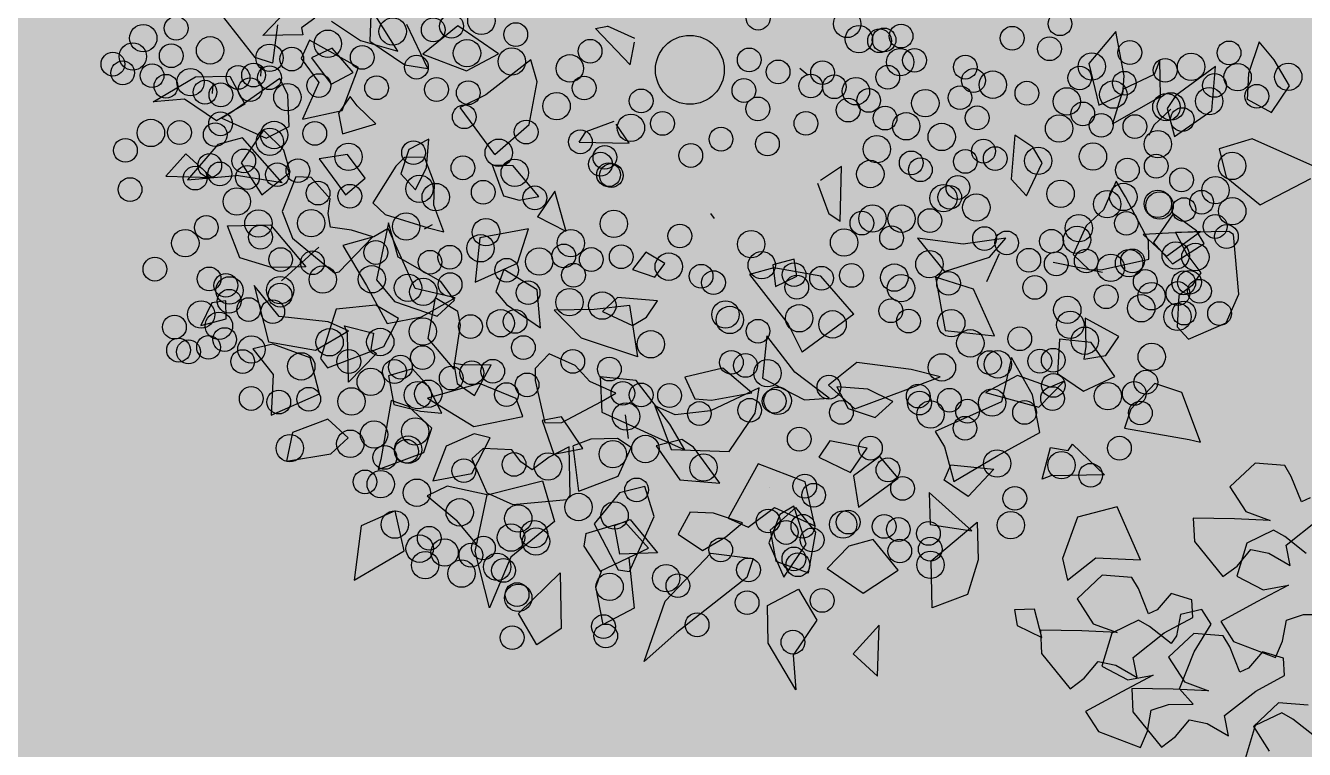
# Model space of a CAD drawing. Header units: millimetres. Extents: x 441061 to 442903, y 4515148 to 4515613.
# Drawn here: x 441694.231 to 441697.005, y 4515584.188 to 4515585.759 of the extents above; entities that cross this region are included whole.
import ezdxf

# ---------------------------------------------------------------- set-up
doc = ezdxf.new("R2010")
doc.units = ezdxf.units.MM
for name, color, linetype in [('01_ALBIZIA', 7, 'Continuous'), ('01_cipres', 7, 'Continuous'), ('01_pinos', 7, 'Continuous'), ('ARBOL', 116, 'Continuous'), ('ARBOLES2', 98, 'Continuous')]:
    doc.layers.add(name, color=color, linetype=linetype)
doc.layers.add('01_cesped', color=7, linetype='Continuous', true_color=0x659a66)

# ---------------------------------------------------------------- blocks, each defined once
blk = doc.blocks.new('A$C7D532128')
at = {"layer": 'ARBOLES2'}
for p, q in [((1.2646, 0.466), (1.2743, 0.4981)), ((1.3751, 0.4873), (1.3684, 0.4716)), ((1.4157, 0.4717), (1.3751, 0.4873)), ((1.2074, 0.4762), (1.2281, 0.4598)), ((1.3684, 0.4716), (1.3648, 0.4511)), ((1.4281, 0.4526), (1.4157, 0.4717)), ((1.2281, 0.4598), (1.2389, 0.4537)), ((1.2389, 0.4537), (1.2646, 0.466)), ((1.3481, 0.4456), (1.3244, 0.4455)), ((1.3244, 0.4455), (1.3375, 0.4306)), ((1.3648, 0.4511), (1.3481, 0.4456)), ((1.3932, 0.4334), (1.4281, 0.4526)), ((1.3628, 0.4176), (1.3932, 0.4334)), ((1.3375, 0.4306), (1.3233, 0.395)), ((1.3872, 0.4218), (1.3628, 0.4176)), ((1.4125, 0.4088), (1.3872, 0.4218)), ((1.4029, 0.3768), (1.4125, 0.4088)), ((1.2448, 0.4005), (1.2381, 0.3848)), ((1.2854, 0.3849), (1.2448, 0.4005)), ((1.3233, 0.395), (1.3069, 0.3684)), ((1.2381, 0.3848), (1.2345, 0.3643)), ((1.2978, 0.3658), (1.2854, 0.3849)), ((1.3403, 0.3794), (1.3456, 0.3869)), ((1.3456, 0.3869), (1.3663, 0.3706)), ((1.3367, 0.359), (1.3403, 0.3794)), ((1.3663, 0.3706), (1.3771, 0.3645)), ((1.3771, 0.3645), (1.4029, 0.3768)), ((1.2178, 0.3588), (1.1941, 0.3588)), ((1.2345, 0.3643), (1.2178, 0.3588)), ((1.2629, 0.3466), (1.2978, 0.3658)), ((1.3069, 0.3684), (1.3161, 0.3542)), ((1.3161, 0.3542), (1.3367, 0.359)), ((1.2325, 0.3308), (1.2629, 0.3466)), ((1.2569, 0.3351), (1.2325, 0.3308)), ((1.2822, 0.3221), (1.2569, 0.3351)), ((1.2726, 0.29), (1.2822, 0.3221)), ((1.2153, 0.3002), (1.236, 0.2838)), ((1.236, 0.2838), (1.2468, 0.2777)), ((1.2468, 0.2777), (1.2726, 0.29))]:
    blk.add_line(p, q, dxfattribs=at)
at = {"layer": 'ARBOLES2', "color": 96}
for p, q in [((1.2663, 0.467), (1.2509, 0.4909)), ((1.355, 0.4868), (1.3413, 0.4765)), ((1.3824, 0.4529), (1.355, 0.4868)), ((1.2902, 0.476), (1.2941, 0.4565)), ((1.3108, 0.4642), (1.2902, 0.476)), ((1.3413, 0.4765), (1.328, 0.4606)), ((1.2419, 0.4441), (1.2663, 0.467)), ((1.2941, 0.4565), (1.264, 0.4328)), ((1.328, 0.4606), (1.3108, 0.4642)), ((1.2135, 0.4463), (1.2419, 0.4441)), ((1.3836, 0.4302), (1.3824, 0.4529)), ((1.264, 0.4328), (1.2364, 0.4179)), ((1.3095, 0.4326), (1.3437, 0.4311)), ((1.3328, 0.424), (1.3095, 0.4326)), ((1.3482, 0.4001), (1.3328, 0.424)), ((1.3437, 0.4311), (1.3836, 0.4302)), ((1.3783, 0.4197), (1.3822, 0.4003)), ((1.3989, 0.4079), (1.3783, 0.4197)), ((1.4295, 0.4203), (1.4161, 0.4043)), ((1.4431, 0.4305), (1.4295, 0.4203)), ((1.4705, 0.3967), (1.4431, 0.4305)), ((1.2364, 0.4179), (1.2373, 0.401)), ((1.2575, 0.3948), (1.2709, 0.4108)), ((1.2709, 0.4108), (1.2793, 0.4146)), ((1.2793, 0.4146), (1.289, 0.3901)), ((1.4161, 0.4043), (1.3989, 0.4079)), ((1.2373, 0.401), (1.2575, 0.3948)), ((1.3238, 0.3772), (1.3482, 0.4001)), ((1.3822, 0.4003), (1.3522, 0.3765)), ((1.4717, 0.374), (1.4705, 0.3967)), ((1.289, 0.3901), (1.2953, 0.3794)), ((1.2953, 0.3794), (1.3238, 0.3772)), ((1.3522, 0.3765), (1.3246, 0.3617)), ((1.3976, 0.3764), (1.4318, 0.3748)), ((1.4209, 0.3678), (1.3976, 0.3764)), ((1.4318, 0.3748), (1.4717, 0.374)), ((1.3246, 0.3617), (1.3255, 0.3447)), ((1.3591, 0.3545), (1.3674, 0.3584)), ((1.3674, 0.3584), (1.3772, 0.3339)), ((1.4363, 0.3439), (1.4209, 0.3678)), ((1.3457, 0.3386), (1.3591, 0.3545)), ((1.3255, 0.3447), (1.3457, 0.3386)), ((1.3772, 0.3339), (1.3835, 0.3232)), ((1.412, 0.321), (1.4363, 0.3439)), ((1.2956, 0.3224), (1.282, 0.3122)), ((1.323, 0.2886), (1.2956, 0.3224)), ((1.3835, 0.3232), (1.412, 0.321)), ((1.2309, 0.3116), (1.2348, 0.2922)), ((1.2514, 0.2998), (1.2309, 0.3116)), ((1.282, 0.3122), (1.2687, 0.2962)), ((1.2687, 0.2962), (1.2514, 0.2998)), ((1.2348, 0.2922), (1.2047, 0.2684)), ((1.3242, 0.2659), (1.323, 0.2886)), ((1.2502, 0.2683), (1.2844, 0.2667)), ((1.2734, 0.2597), (1.2502, 0.2683)), ((1.2889, 0.2358), (1.2734, 0.2597)), ((1.2844, 0.2667), (1.3242, 0.2659)), ((1.2116, 0.2464), (1.2199, 0.2503)), ((1.2199, 0.2503), (1.2297, 0.2257)), ((1.2645, 0.2129), (1.2889, 0.2358)), ((1.2297, 0.2257), (1.236, 0.2151)), ((1.236, 0.2151), (1.2645, 0.2129))]:
    blk.add_line(p, q, dxfattribs=at)
blk = doc.blocks.new('A$C7A453A91')
at = {"layer": 'ARBOL', "color": 56}
for p, q in [((2.6006, 2.4712, 676.79), (2.5423, 2.4837, 676.79)), ((2.5423, 2.4837, 676.79), (2.5705, 2.4041, 676.79)), ((2.6715, 2.4433, 676.79), (2.6006, 2.4712, 676.79)), ((2.6769, 2.3622, 676.79), (2.6715, 2.4433, 676.79)), ((2.5705, 2.4041, 676.79), (2.6086, 2.3495, 676.79)), ((2.4932, 2.3665, 676.79), (2.4596, 2.2468, 676.79)), ((2.5546, 2.2727, 676.79), (2.4932, 2.3665, 676.79)), ((2.6079, 2.3506, 676.79), (2.6769, 2.3622, 676.79)), ((2.8425, 2.3192, 676.79), (2.6792, 2.2791, 676.79)), ((2.24, 2.2818, 676.79), (2.2355, 2.1756, 676.79)), ((2.3255, 2.206, 676.79), (2.24, 2.2818, 676.79)), ((2.4302, 2.2209, 676.79), (2.3722, 2.2924, 676.79)), ((2.3722, 2.2924, 676.79), (2.3835, 2.2555, 676.79)), ((2.5204, 2.1628, 676.79), (2.5546, 2.2727, 676.79)), ((2.6792, 2.2791, 676.79), (2.6287, 2.2073, 676.79)), ((2.7977, 2.1597, 676.79), (2.8581, 2.2909, 676.79)), ((2.3835, 2.2555, 676.79), (2.3441, 2.1775, 676.79)), ((2.4596, 2.2468, 676.79), (2.4621, 2.2079, 676.79)), ((2.3511, 2.1669, 676.79), (2.3255, 2.206, 676.79)), ((2.3765, 2.0917, 676.79), (2.4302, 2.2209, 676.79)), ((2.4621, 2.2079, 676.79), (2.5204, 2.1628, 676.79)), ((2.6287, 2.2073, 676.79), (2.6869, 2.1622, 676.79)), ((2.2355, 2.1756, 676.79), (2.3205, 2.1079, 676.79)), ((2.3441, 2.1775, 676.79), (2.3765, 2.0917, 676.79)), ((2.3205, 2.1079, 676.79), (2.3511, 2.1669, 676.79)), ((2.6869, 2.1622, 676.79), (2.7977, 2.1597, 676.79)), ((2.7765, 2.0577, 676.79), (2.6716, 1.9726, 676.79)), ((2.7903, 2.0587, 676.79), (2.7765, 2.0577, 676.79)), ((2.8943, 1.9481, 676.79), (2.7903, 2.0587, 676.79)), ((2.7197, 2.0137, 676.79), (2.6103, 1.9186, 676.79)), ((2.7108, 2.0089, 676.79), (2.6377, 2.0062, 676.79)), ((2.6908, 1.9113, 676.79), (2.7197, 2.0137, 676.79)), ((2.7458, 1.9949, 676.79), (2.7108, 2.0089, 676.79)), ((2.5162, 1.9664, 676.79), (2.4736, 1.9831, 676.79)), ((2.4736, 1.9831, 676.79), (2.4925, 1.9061, 676.79)), ((2.6377, 2.0062, 676.79), (2.6431, 1.9181, 676.79)), ((2.7146, 1.9055, 676.79), (2.7458, 1.9949, 676.79)), ((2.6301, 1.9151, 676.79), (2.5162, 1.9664, 676.79)), ((2.6716, 1.9726, 676.79), (2.7285, 1.9469, 676.79)), ((2.7285, 1.9469, 676.79), (2.7849, 1.9311, 676.79)), ((2.9132, 1.871, 676.79), (2.8943, 1.9481, 676.79)), ((2.2542, 1.9212, 676.79), (2.1992, 1.9176, 676.79)), ((2.1992, 1.9176, 676.79), (2.2606, 1.8238, 676.79)), ((2.2968, 1.9044, 676.79), (2.2542, 1.9212, 676.79)), ((2.6103, 1.9186, 676.79), (2.6908, 1.9113, 676.79)), ((2.6602, 1.878, 676.79), (2.6301, 1.9151, 676.79)), ((2.6431, 1.9181, 676.79), (2.7146, 1.9055, 676.79)), ((2.7849, 1.9311, 676.79), (2.7874, 1.8921, 676.79)), ((2.3171, 1.8143, 676.79), (2.2968, 1.9044, 676.79)), ((2.4925, 1.9061, 676.79), (2.4826, 1.8467, 676.79)), ((2.7874, 1.8921, 676.79), (2.7762, 1.8522, 676.79)), ((2.4826, 1.8467, 676.79), (2.5015, 1.7697, 676.79)), ((2.5834, 1.7849, 676.79), (2.6602, 1.878, 676.79)), ((2.7762, 1.8522, 676.79), (2.822, 1.7867, 676.79)), ((2.8639, 1.7797, 676.79), (2.9132, 1.871, 676.79)), ((2.3171, 1.8143, 676.79), (2.2606, 1.8238, 676.79)), ((2.5572, 1.7636, 676.79), (2.5834, 1.7849, 676.79)), ((2.822, 1.7867, 676.79), (2.8639, 1.7797, 676.79)), ((2.5015, 1.7697, 676.79), (2.5572, 1.7636, 676.79)), ((2.3416, 1.6971, 676.79), (2.2653, 1.6188, 676.79)), ((2.3384, 1.6341, 676.79), (2.3416, 1.6971, 676.79)), ((2.7203, 1.6767, 676.79), (2.6247, 1.6606, 676.79)), ((2.6247, 1.6606, 676.79), (2.6698, 1.6049, 676.79)), ((2.7242, 1.6183, 676.79), (2.7203, 1.6767, 676.79)), ((2.9328, 1.6628, 676.79), (2.8653, 1.6388, 676.79)), ((3.048, 1.5921, 676.79), (2.9328, 1.6628, 676.79)), ((2.2708, 1.5355, 676.79), (2.3384, 1.6341, 676.79)), ((2.6743, 1.6212, 676.79), (2.6059, 1.579, 676.79)), ((2.7742, 1.5901, 676.79), (2.6743, 1.6212, 676.79)), ((2.8653, 1.6388, 676.79), (2.8573, 1.5502, 676.79)), ((2.2653, 1.6188, 676.79), (2.1655, 1.56, 676.79)), ((2.6698, 1.6049, 676.79), (2.6855, 1.5766, 676.79)), ((2.6855, 1.5766, 676.79), (2.7242, 1.6183, 676.79)), ((2.7349, 1.5121, 676.79), (2.7742, 1.5901, 676.79)), ((3.0211, 1.5806, 676.79), (3.048, 1.5921, 676.79)), ((1.9013, 1.5851, 676.79), (1.8813, 1.5243, 676.79)), ((1.984, 1.4732, 676.79), (1.9013, 1.5851, 676.79)), ((2.1655, 1.56, 676.79), (2.2708, 1.5355, 676.79)), ((2.6059, 1.579, 676.79), (2.6552, 1.5069, 676.79)), ((2.8742, 1.5024, 676.79), (3.0211, 1.5806, 676.79)), ((2.3558, 1.5454, 676.79), (2.2614, 1.5098, 676.79)), ((2.4704, 1.4844, 676.79), (2.3558, 1.5454, 676.79)), ((2.8573, 1.5502, 676.79), (2.8742, 1.5024, 676.79)), ((1.1956, 1.4787, 676.79), (1.2159, 1.5019, 676.79)), ((1.2895, 1.5195, 676.79), (1.2159, 1.5019, 676.79)), ((1.3208, 1.4599, 676.79), (1.2945, 1.5119, 676.79)), ((1.8793, 1.5145, 676.79), (1.9502, 1.4709, 676.79)), ((2.2614, 1.5098, 676.79), (2.3641, 1.4187, 676.79)), ((2.6552, 1.5069, 676.79), (2.7349, 1.5121, 676.79)), ((2.68, 1.5023, 676.79), (2.6619, 1.4682, 676.79)), ((2.6705, 1.4107, 676.79), (2.68, 1.5023, 676.79)), ((1.1956, 1.4787, 676.79), (1.3208, 1.4599, 676.79)), ((1.984, 1.4732, 676.79), (1.9502, 1.4709, 676.79)), ((2.3641, 1.4187, 676.79), (2.4704, 1.4844, 676.79)), ((2.6382, 1.4255, 676.79), (2.5387, 1.4679, 676.79)), ((2.5387, 1.4679, 676.79), (2.587, 1.3634, 676.79)), ((2.6619, 1.4682, 676.79), (2.5789, 1.4409, 676.79)), ((2.5789, 1.4409, 676.79), (2.5411, 1.3573, 676.79)), ((2.7115, 1.3618, 676.79), (2.6382, 1.4255, 676.79)), ((2.5411, 1.3573, 676.79), (2.6705, 1.4107, 676.79)), ((2.587, 1.3634, 676.79), (2.501, 1.2012, 676.79)), ((2.6636, 1.251, 676.79), (2.7115, 1.3618, 676.79)), ((2.7564, 1.348, 676.79), (2.7964, 1.3702, 676.79)), ((2.7952, 1.3897, 676.79), (2.9065, 1.3775, 676.79)), ((2.7964, 1.3702, 676.79), (2.7952, 1.3897, 676.79)), ((2.9065, 1.3775, 676.79), (2.8016, 1.2923, 676.79)), ((2.0307, 1.3336, 676.79), (1.9238, 1.2776, 676.79)), ((2.1555, 1.3091, 676.79), (2.0307, 1.3336, 676.79)), ((2.7891, 1.2719, 676.79), (2.7564, 1.348, 676.79)), ((2.9821, 1.3334, 676.79), (2.9184, 1.2509, 676.79)), ((3.1111, 1.2636, 676.79), (2.9821, 1.3334, 676.79)), ((1.1147, 1.3154, 676.79), (1.0795, 1.1749, 676.79)), ((1.1615, 1.2808, 676.79), (1.1147, 1.3154, 676.79)), ((1.3768, 1.3213, 676.79), (1.3372, 1.2568, 676.79)), ((1.3392, 1.2261, 676.79), (1.441, 1.3013, 676.79)), ((1.441, 1.3013, 676.79), (1.3857, 1.3195, 676.79)), ((1.9513, 1.3261, 676.79), (1.9171, 1.2821, 676.79)), ((1.9828, 1.2968, 676.79), (1.9513, 1.3261, 676.79)), ((1.9567, 1.2428, 676.79), (1.9828, 1.2968, 676.79)), ((2.1555, 1.3091, 676.79), (2.1117, 1.153, 676.79)), ((2.4259, 1.3178, 676.79), (2.3567, 1.2881, 676.79)), ((2.3777, 1.2392, 676.79), (2.4259, 1.3178, 676.79)), ((0.9162, 1.2694, 676.79), (0.8902, 1.1588, 676.79)), ((1.0408, 1.2769, 676.79), (0.9162, 1.2694, 676.79)), ((1.003, 1.1933, 676.79), (1.0408, 1.2769, 676.79)), ((1.2124, 1.1836, 676.79), (1.1615, 1.2808, 676.79)), ((1.9238, 1.2776, 676.79), (1.8857, 1.2262, 676.79)), ((1.9171, 1.2821, 676.79), (1.9567, 1.2428, 676.79)), ((2.3567, 1.2881, 676.79), (2.2368, 1.2174, 676.79)), ((2.8016, 1.2923, 676.79), (2.7891, 1.2719, 676.79)), ((3.0186, 1.1988, 676.79), (3.1111, 1.2636, 676.79)), ((1.3392, 1.2261, 676.79), (1.3372, 1.2568, 676.79)), ((2.3054, 1.1214, 676.79), (2.3777, 1.2392, 676.79)), ((2.6162, 1.1305, 676.79), (2.6636, 1.251, 676.79)), ((2.9184, 1.2509, 676.79), (2.953, 1.1455, 676.79)), ((0.6862, 1.2101, 676.79), (0.7644, 1.1022, 676.79)), ((1.8857, 1.2262, 676.79), (2.0403, 1.1874, 676.79)), ((2.2368, 1.2174, 676.79), (2.216, 1.1281, 676.79)), ((2.501, 1.2012, 676.79), (2.5435, 1.1844, 676.79)), ((2.5845, 1.1586, 676.79), (2.677, 1.217, 676.79)), ((2.677, 1.217, 676.79), (2.6684, 1.1223, 676.79)), ((2.9969, 1.1093, 676.79), (3.0186, 1.1988, 676.79)), ((0.9222, 1.1377, 676.79), (0.8118, 1.1933, 676.79)), ((0.8902, 1.1588, 676.79), (1.003, 1.1933, 676.79)), ((1.0795, 1.1749, 676.79), (1.0482, 1.11, 676.79)), ((1.1901, 1.0702, 676.79), (1.2124, 1.1836, 676.79)), ((2.0403, 1.1874, 676.79), (2.1117, 1.153, 676.79)), ((2.3011, 1.1809, 676.79), (2.2348, 1.1374, 676.79)), ((2.3692, 1.1952, 676.79), (2.3011, 1.1809, 676.79)), ((2.3593, 1.1358, 676.79), (2.3692, 1.1952, 676.79)), ((2.5435, 1.1844, 676.79), (2.6162, 1.1305, 676.79)), ((0.8356, 1.1256, 676.79), (0.7374, 1.1616, 676.79)), ((0.8707, 1.1092, 676.79), (0.9222, 1.1377, 676.79)), ((2.2348, 1.1374, 676.79), (2.2918, 1.1118, 676.79)), ((2.2918, 1.1118, 676.79), (2.3593, 1.1358, 676.79)), ((2.5946, 1.1174, 676.79), (2.5845, 1.1586, 676.79)), ((2.953, 1.1455, 676.79), (2.9969, 1.1093, 676.79)), ((0.7444, 1.0888, 676.79), (0.8356, 1.1256, 676.79)), ((0.7644, 1.1022, 676.79), (0.8707, 1.1092, 676.79)), ((1.1901, 1.0702, 676.79), (1.0482, 1.11, 676.79)), ((1.6991, 1.1167, 676.79), (1.6438, 1.1097, 676.79)), ((1.6438, 1.1097, 676.79), (1.6441, 1.0539, 676.79)), ((1.7007, 1.0737, 676.79), (1.6991, 1.1167, 676.79)), ((2.0159, 1.1306, 676.79), (2.0731, 1.0388, 676.79)), ((2.1282, 1.1016, 676.79), (2.0159, 1.1306, 676.79)), ((2.2375, 1.103, 676.79), (2.1282, 1.1016, 676.79)), ((2.1906, 1.0607, 676.79), (2.2375, 1.103, 676.79)), ((2.216, 1.1281, 676.79), (2.3054, 1.1214, 676.79)), ((2.6684, 1.1223, 676.79), (2.5946, 1.1174, 676.79)), ((0.5411, 0.9472, 676.79), (0.5538, 1.0695, 676.79)), ((0.6563, 1.0826, 676.79), (0.7444, 1.0888, 676.79)), ((1.2008, 1.0453, 676.79), (1.2432, 1.0755, 676.79)), ((1.343, 1.0547, 676.79), (1.2432, 1.0755, 676.79)), ((1.3672, 1.0901, 676.79), (1.3723, 1.0121, 676.79)), ((1.4522, 1.0269, 676.79), (1.3672, 1.0901, 676.79)), ((1.6441, 1.0539, 676.79), (1.7007, 1.0737, 676.79)), ((2.584, 1.0696, 676.79), (2.6358, 1.0075, 676.79)), ((2.7286, 1.0596, 676.79), (2.584, 1.0696, 676.79)), ((2.6943, 0.9368, 676.79), (2.726, 1.0856, 676.79)), ((2.726, 1.0856, 676.79), (2.7861, 1.0113, 676.79)), ((0.6186, 1.0626, 676.79), (0.6072, 1.0226, 676.79)), ((1.2008, 1.0453, 676.79), (1.2718, 1.0004, 676.79)), ((1.3099, 1.017, 676.79), (1.343, 1.0547, 676.79)), ((2.0731, 1.0388, 676.79), (2.1906, 1.0607, 676.79)), ((2.3909, 1.0623, 676.79), (2.3048, 1.0189, 676.79)), ((2.3958, 0.9872, 676.79), (2.3909, 1.0623, 676.79)), ((2.4295, 1.0651, 676.79), (2.4071, 0.9853, 676.79)), ((2.4996, 1.0501, 676.79), (2.4295, 1.0651, 676.79)), ((2.4884, 1.0103, 676.79), (2.4996, 1.0501, 676.79)), ((2.6358, 1.0075, 676.79), (2.7286, 1.0596, 676.79)), ((0.6205, 1.0109, 676.79), (0.5411, 0.9472, 676.79)), ((0.6072, 1.0226, 676.79), (0.6205, 1.0109, 676.79)), ((0.7827, 1.0318, 676.79), (0.6418, 1.01, 676.79)), ((0.6418, 1.01, 676.79), (0.6539, 0.9605, 676.79)), ((0.6996, 1.0291, 676.79), (0.6734, 0.9786, 676.79)), ((0.7793, 1.0134, 676.79), (0.6996, 1.0291, 676.79)), ((0.7536, 0.956, 676.79), (0.7793, 1.0134, 676.79)), ((0.8167, 0.921, 676.79), (0.7827, 1.0318, 676.79)), ((1.2718, 1.0004, 676.79), (1.3099, 1.017, 676.79)), ((1.4522, 1.0269, 676.79), (1.3723, 1.0121, 676.79)), ((1.7433, 1.0305, 676.79), (1.658, 0.9746, 676.79)), ((1.7466, 0.9805, 676.79), (1.7433, 1.0305, 676.79)), ((2.0812, 1.0145, 676.79), (2.0201, 0.893, 676.79)), ((2.1126, 0.9578, 676.79), (2.0812, 1.0145, 676.79)), ((2.3048, 1.0189, 676.79), (2.308, 0.9689, 676.79)), ((2.466, 0.9305, 676.79), (2.4884, 1.0103, 676.79)), ((2.7861, 1.0113, 676.79), (2.8194, 0.9254, 676.79)), ((0.554, 0.9916, 676.79), (0.6041, 0.907, 676.79)), ((0.6734, 0.9786, 676.79), (0.7536, 0.956, 676.79)), ((1.034, 0.9981, 676.79), (1.0107, 0.9463, 676.79)), ((1.0735, 0.9379, 676.79), (1.034, 0.9981, 676.79)), ((1.3726, 0.9739, 676.79), (1.2897, 0.8805, 676.79)), ((1.4049, 0.8881, 676.79), (1.3726, 0.9739, 676.79)), ((1.6948, 0.9777, 676.79), (1.6298, 0.9148, 676.79)), ((1.6494, 0.9233, 676.79), (1.658, 0.9746, 676.79)), ((1.7909, 0.8883, 676.79), (1.6948, 0.9777, 676.79)), ((1.7313, 0.9418, 676.79), (1.7466, 0.9805, 676.79)), ((1.9778, 0.9975, 676.79), (1.9163, 0.9202, 676.79)), ((2.0744, 0.9934, 676.79), (1.9778, 0.9975, 676.79)), ((2.0055, 0.9156, 676.79), (2.0744, 0.9934, 676.79)), ((2.308, 0.9689, 676.79), (2.3958, 0.9872, 676.79)), ((2.4071, 0.9853, 676.79), (2.466, 0.9305, 676.79)), ((2.9764, 1.0003, 676.79), (2.937, 0.9683, 676.79)), ((3.0346, 0.9552, 676.79), (2.9764, 1.0003, 676.79)), ((0.5606, 0.8915, 676.79), (0.3616, 0.9413, 676.79)), ((0.6539, 0.9605, 676.79), (0.7264, 0.9401, 676.79)), ((0.7264, 0.9401, 676.79), (0.7507, 0.8412, 676.79)), ((0.8394, 0.9532, 676.79), (0.8111, 0.9613, 676.79)), ((0.8111, 0.9613, 676.79), (0.8131, 0.9096, 676.79)), ((0.9043, 0.9464, 676.79), (0.8394, 0.9532, 676.79)), ((0.8531, 0.8745, 676.79), (0.9043, 0.9464, 676.79)), ((1.0107, 0.9463, 676.79), (1.0325, 0.8849, 676.79)), ((1.0536, 0.9555, 676.79), (1.0138, 0.9236, 676.79)), ((1.1152, 0.9181, 676.79), (1.0536, 0.9555, 676.79)), ((1.6494, 0.9233, 676.79), (1.7313, 0.9418, 676.79)), ((2.1203, 0.8409, 676.79), (2.1126, 0.9578, 676.79)), ((2.937, 0.9683, 676.79), (2.9665, 0.9409, 676.79)), ((2.9665, 0.9409, 676.79), (3.0346, 0.9552, 676.79)), ((0.6041, 0.907, 676.79), (0.5606, 0.8915, 676.79)), ((0.7507, 0.8412, 676.79), (0.8167, 0.921, 676.79)), ((0.8131, 0.9096, 676.79), (0.8531, 0.8745, 676.79)), ((1.0138, 0.9236, 676.79), (1.0107, 0.8931, 676.79)), ((1.0865, 0.8759, 676.79), (1.0735, 0.9379, 676.79)), ((1.147, 0.8736, 676.79), (1.1152, 0.9181, 676.79)), ((1.6298, 0.9148, 676.79), (1.5511, 0.8509, 676.79)), ((1.9163, 0.9202, 676.79), (1.9699, 0.8924, 676.79)), ((1.9699, 0.8924, 676.79), (2.0055, 0.9156, 676.79)), ((2.7695, 0.8439, 676.79), (2.6943, 0.9368, 676.79)), ((2.8194, 0.9254, 676.79), (2.7695, 0.8439, 676.79)), ((0.6421, 0.8877, 676.79), (0.598, 0.743, 676.79)), ((0.6838, 0.8678, 676.79), (0.6421, 0.8877, 676.79)), ((1.0107, 0.8931, 676.79), (1.0212, 0.7838, 676.79)), ((1.0325, 0.8849, 676.79), (1.0865, 0.8759, 676.79)), ((1.2897, 0.8805, 676.79), (1.3495, 0.7839, 676.79)), ((1.3495, 0.7839, 676.79), (1.4049, 0.8881, 676.79)), ((1.7909, 0.8883, 676.79), (1.6487, 0.8377, 676.79)), ((2.0201, 0.893, 676.79), (1.9552, 0.83, 676.79)), ((2.3197, 0.8983, 676.79), (2.1977, 0.8609, 676.79)), ((2.4074, 0.8258, 676.79), (2.3197, 0.8983, 676.79)), ((2.5449, 0.8891, 676.79), (2.5068, 0.8377, 676.79)), ((2.6431, 0.8662, 676.79), (2.5449, 0.8891, 676.79)), ((0.7356, 0.8058, 676.79), (0.6838, 0.8678, 676.79)), ((1.2087, 0.8362, 676.79), (1.147, 0.8736, 676.79)), ((1.4855, 0.8655, 676.79), (1.3873, 0.8544, 676.79)), ((1.3873, 0.8544, 676.79), (1.4056, 0.7968, 676.79)), ((1.5509, 0.7943, 676.79), (1.4855, 0.8655, 676.79)), ((1.5511, 0.8509, 676.79), (1.6487, 0.8377, 676.79)), ((2.1977, 0.8609, 676.79), (2.2217, 0.706, 676.79)), ((2.6083, 0.7661, 676.79), (2.6431, 0.8662, 676.79)), ((0.4714, 0.76, 676.79), (0.539, 0.8147, 676.79)), ((0.539, 0.8147, 676.79), (0.6123, 0.7819, 676.79)), ((0.8958, 0.8414, 676.79), (0.8459, 0.7879, 676.79)), ((0.9683, 0.8211, 676.79), (0.8958, 0.8414, 676.79)), ((0.9547, 0.7574, 676.79), (0.9683, 0.8211, 676.79)), ((1.0644, 0.7793, 676.79), (1.1706, 0.8196, 676.79)), ((1.1706, 0.8196, 676.79), (1.2087, 0.8362, 676.79)), ((1.8241, 0.8379, 676.79), (1.7462, 0.7894, 676.79)), ((1.9589, 0.8031, 676.79), (1.8241, 0.8379, 676.79)), ((1.9552, 0.83, 676.79), (1.9008, 0.8166, 676.79)), ((1.9008, 0.8166, 676.79), (2.0016, 0.7548, 676.79)), ((2.0016, 0.7548, 676.79), (2.1203, 0.8409, 676.79)), ((2.2985, 0.7991, 676.79), (2.4074, 0.8258, 676.79)), ((2.3348, 0.8324, 676.79), (2.3196, 0.7937, 676.79)), ((2.3408, 0.8326, 676.79), (2.3246, 0.7468, 676.79)), ((2.4187, 0.7751, 676.79), (2.3348, 0.8324, 676.79)), ((2.419, 0.8141, 676.79), (2.3408, 0.8326, 676.79)), ((2.4677, 0.7214, 676.79), (2.419, 0.8141, 676.79)), ((2.5068, 0.8377, 676.79), (2.4982, 0.7588, 676.79)), ((0.6123, 0.7819, 676.79), (0.5818, 0.7045, 676.79)), ((0.7076, 0.7469, 676.79), (0.7356, 0.8058, 676.79)), ((0.8459, 0.7879, 676.79), (0.9184, 0.7675, 676.79)), ((1.0212, 0.7838, 676.79), (1.0644, 0.7793, 676.79)), ((1.4056, 0.7968, 676.79), (1.4471, 0.7881, 676.79)), ((1.4471, 0.7881, 676.79), (1.5509, 0.7943, 676.79)), ((1.8028, 0.781, 676.79), (1.7328, 0.7638, 676.79)), ((1.7462, 0.7894, 676.79), (1.8047, 0.7215, 676.79)), ((1.7876, 0.7423, 676.79), (1.8028, 0.781, 676.79)), ((2.0288, 0.7752, 676.79), (1.9589, 0.8031, 676.79)), ((2.0072, 0.7914, 676.79), (1.9662, 0.7385, 676.79)), ((2.0426, 0.7938, 676.79), (2.0072, 0.7914, 676.79)), ((2.1513, 0.7632, 676.79), (2.0426, 0.7938, 676.79)), ((2.2762, 0.7193, 676.79), (2.2985, 0.7991, 676.79)), ((2.3196, 0.7937, 676.79), (2.3422, 0.7198, 676.79)), ((0.4257, 0.6439, 676.79), (0.4714, 0.76, 676.79)), ((0.5881, 0.7183, 676.79), (0.7076, 0.7469, 676.79)), ((0.7615, 0.7508, 676.79), (0.6899, 0.7587, 676.79)), ((0.6899, 0.7587, 676.79), (0.6965, 0.6586, 676.79)), ((0.8083, 0.7162, 676.79), (0.7615, 0.7508, 676.79)), ((0.9184, 0.7675, 676.79), (0.9547, 0.7574, 676.79)), ((1.092, 0.7561, 676.79), (1.0767, 0.7174, 676.79)), ((1.1569, 0.7142, 676.79), (1.0843, 0.7681, 676.79)), ((1.0843, 0.7681, 676.79), (1.1483, 0.6353, 676.79)), ((1.2395, 0.6779, 676.79), (1.092, 0.7561, 676.79)), ((1.6088, 0.7557, 676.79), (1.6032, 0.705, 676.79)), ((1.6788, 0.7729, 676.79), (1.6088, 0.7557, 676.79)), ((1.7328, 0.7638, 676.79), (1.6788, 0.7729, 676.79)), ((1.8047, 0.7215, 676.79), (1.9392, 0.7537, 676.79)), ((1.9392, 0.7537, 676.79), (2.0288, 0.7752, 676.79)), ((2.0661, 0.7073, 676.79), (2.1513, 0.7632, 676.79)), ((2.3246, 0.7468, 676.79), (2.3847, 0.6941, 676.79)), ((2.4252, 0.675, 676.79), (2.4187, 0.7751, 676.79)), ((2.4982, 0.7588, 676.79), (2.6083, 0.7661, 676.79)), ((0.598, 0.743, 676.79), (0.5881, 0.7183, 676.79)), ((0.7875, 0.6269, 676.79), (0.8083, 0.7162, 676.79)), ((0.8585, 0.7385, 676.79), (0.827, 0.716, 676.79)), ((0.827, 0.716, 676.79), (0.854, 0.6256, 676.79)), ((0.93, 0.7258, 676.79), (0.8585, 0.7385, 676.79)), ((0.9484, 0.693, 676.79), (0.93, 0.7258, 676.79)), ((1.0746, 0.7157, 676.79), (1.0216, 0.6956, 676.79)), ((1.0767, 0.7174, 676.79), (1.0277, 0.6514, 676.79)), ((1.0619, 0.5935, 676.79), (1.0746, 0.7157, 676.79)), ((1.2802, 0.7321, 676.79), (1.1569, 0.7142, 676.79)), ((1.3344, 0.7218, 676.79), (1.2395, 0.6779, 676.79)), ((1.3365, 0.7162, 676.79), (1.2802, 0.7321, 676.79)), ((1.2959, 0.6313, 676.79), (1.3344, 0.7218, 676.79)), ((1.3266, 0.6568, 676.79), (1.3365, 0.7162, 676.79)), ((1.741, 0.6387, 676.79), (1.7876, 0.7423, 676.79)), ((1.9662, 0.7385, 676.79), (2.0661, 0.7073, 676.79)), ((2.2579, 0.7186, 676.79), (2.1855, 0.6929, 676.79)), ((2.2217, 0.706, 676.79), (2.2762, 0.7193, 676.79)), ((2.2466, 0.6655, 676.79), (2.2579, 0.7186, 676.79)), ((2.3422, 0.7198, 676.79), (2.4252, 0.675, 676.79)), ((2.3847, 0.6941, 676.79), (2.4677, 0.7214, 676.79)), ((2.6903, 0.727, 676.79), (2.6829, 0.6287, 676.79)), ((2.766, 0.6224, 676.79), (2.6903, 0.727, 676.79)), ((0.4844, 0.698, 676.79), (0.4257, 0.6439, 676.79)), ((0.5818, 0.7045, 676.79), (0.4844, 0.698, 676.79)), ((0.6596, 0.7108, 676.79), (0.6215, 0.6593, 676.79)), ((0.809, 0.6826, 676.79), (0.6596, 0.7108, 676.79)), ((0.809, 0.6826, 676.79), (0.7066, 0.6258, 676.79)), ((0.9751, 0.6695, 676.79), (0.9484, 0.693, 676.79)), ((1.0216, 0.6956, 676.79), (0.9751, 0.6695, 676.79)), ((1.3605, 0.6991, 676.79), (1.2941, 0.6906, 676.79)), ((1.2941, 0.6906, 676.79), (1.3427, 0.598, 676.79)), ((1.3872, 0.6757, 676.79), (1.3605, 0.6991, 676.79)), ((1.6032, 0.705, 676.79), (1.6226, 0.6812, 676.79)), ((1.6226, 0.6812, 676.79), (1.7073, 0.6114, 676.79)), ((1.8771, 0.6931, 676.79), (1.8246, 0.6505, 676.79)), ((1.9183, 0.6958, 676.79), (1.8771, 0.6931, 676.79)), ((1.9372, 0.6187, 676.79), (1.9183, 0.6958, 676.79)), ((2.1855, 0.6929, 676.79), (2.136, 0.6583, 676.79)), ((0.6215, 0.6593, 676.79), (0.6154, 0.5415, 676.79)), ((0.6965, 0.6586, 676.79), (0.7875, 0.6269, 676.79)), ((1.0277, 0.6514, 676.79), (1.1373, 0.6083, 676.79)), ((1.2184, 0.6203, 676.79), (1.3266, 0.6568, 676.79)), ((1.4425, 0.5772, 676.79), (1.3872, 0.6757, 676.79)), ((1.7318, 0.6495, 676.79), (1.6988, 0.6118, 676.79)), ((1.8234, 0.6193, 676.79), (1.7318, 0.6495, 676.79)), ((1.8246, 0.6505, 676.79), (1.7996, 0.6097, 676.79)), ((2.1369, 0.6589, 676.79), (2.1474, 0.5962, 676.79)), ((2.2212, 0.6011, 676.79), (2.2466, 0.6655, 676.79)), ((2.2419, 0.6094, 676.79), (2.3351, 0.6645, 676.79)), ((2.3351, 0.6645, 676.79), (2.352, 0.6167, 676.79)), ((2.4365, 0.5929, 676.79), (2.4727, 0.6735, 676.79)), ((2.4727, 0.6735, 676.79), (2.5578, 0.64, 676.79)), ((0.6154, 0.5415, 676.79), (0.7066, 0.6258, 676.79)), ((0.854, 0.6256, 676.79), (0.9157, 0.5883, 676.79)), ((1.1483, 0.6353, 676.79), (1.2184, 0.6203, 676.79)), ((1.238, 0.5647, 676.79), (1.2959, 0.6313, 676.79)), ((1.5097, 0.6437, 676.79), (1.459, 0.6027, 676.79)), ((1.5243, 0.5567, 676.79), (1.5097, 0.6437, 676.79)), ((1.6126, 0.6153, 676.79), (1.516, 0.5881, 676.79)), ((1.6536, 0.5901, 676.79), (1.6126, 0.6153, 676.79)), ((1.7073, 0.6114, 676.79), (1.741, 0.6387, 676.79)), ((1.7738, 0.5627, 676.79), (1.8234, 0.6193, 676.79)), ((1.8818, 0.5281, 676.79), (1.9372, 0.6187, 676.79)), ((2.0066, 0.64, 676.79), (1.9656, 0.5871, 676.79)), ((2.0719, 0.5941, 676.79), (2.0066, 0.64, 676.79)), ((2.352, 0.6167, 676.79), (2.2973, 0.3978, 676.79)), ((2.5578, 0.64, 676.79), (2.5649, 0.5328, 676.79)), ((2.766, 0.6224, 676.79), (2.6829, 0.6287, 676.79)), ((0.5659, 0.5152, 676.79), (0.5715, 0.5907, 676.79)), ((0.5659, 0.5152, 676.79), (0.6609, 0.584, 676.79)), ((0.6609, 0.584, 676.79), (0.5715, 0.5907, 676.79)), ((0.9157, 0.5883, 676.79), (1.0537, 0.5841, 676.79)), ((1.0537, 0.5841, 676.79), (1.0619, 0.5935, 676.79)), ((1.1866, 0.584, 676.79), (1.1139, 0.5144, 676.79)), ((1.1373, 0.6083, 676.79), (1.238, 0.5647, 676.79)), ((1.2531, 0.5924, 676.79), (1.1866, 0.584, 676.79)), ((1.2667, 0.5137, 676.79), (1.2531, 0.5924, 676.79)), ((1.3427, 0.598, 676.79), (1.4425, 0.5772, 676.79)), ((1.459, 0.6027, 676.79), (1.4332, 0.5884, 676.79)), ((1.4332, 0.5884, 676.79), (1.4711, 0.5532, 676.79)), ((1.516, 0.5881, 676.79), (1.4346, 0.4782, 676.79)), ((1.5714, 0.4941, 676.79), (1.6536, 0.5901, 676.79)), ((1.6988, 0.6118, 676.79), (1.7738, 0.5627, 676.79)), ((1.7932, 0.601, 676.79), (1.77, 0.5493, 676.79)), ((1.8707, 0.5056, 676.79), (1.7932, 0.601, 676.79)), ((1.8818, 0.5281, 676.79), (1.7996, 0.6097, 676.79)), ((1.9656, 0.5871, 676.79), (1.9633, 0.4864, 676.79)), ((2.1083, 0.4457, 676.79), (2.0719, 0.5941, 676.79)), ((2.1474, 0.5962, 676.79), (2.2212, 0.6011, 676.79)), ((2.2253, 0.442, 676.79), (2.2419, 0.6094, 676.79)), ((2.4967, 0.5186, 676.79), (2.4365, 0.5929, 676.79)), ((0.7672, 0.512, 676.79), (0.8516, 0.5804, 676.79)), ((0.8516, 0.5804, 676.79), (0.9869, 0.5516, 676.79)), ((0.9869, 0.5516, 676.79), (0.9194, 0.4969, 676.79)), ((1.4711, 0.5532, 676.79), (1.5243, 0.5567, 676.79)), ((1.1563, 0.4942, 676.79), (1.2255, 0.5239, 676.79)), ((1.2255, 0.5239, 676.79), (1.2457, 0.4875, 676.79)), ((1.77, 0.5493, 676.79), (1.7555, 0.498, 676.79)), ((1.9619, 0.454, 676.79), (2.0212, 0.5377, 676.79)), ((2.0064, 0.5142, 676.79), (2.0284, 0.5505, 676.79)), ((2.0212, 0.5377, 676.79), (2.1094, 0.5224, 676.79)), ((2.0284, 0.5505, 676.79), (2.1351, 0.5264, 676.79)), ((2.0483, 0.401, 676.79), (2.1094, 0.5224, 676.79)), ((2.1351, 0.5264, 676.79), (2.062, 0.4655, 676.79)), ((2.6244, 0.4682, 676.79), (2.4967, 0.5186, 676.79)), ((2.5649, 0.5328, 676.79), (2.6244, 0.4682, 676.79)), ((0.8413, 0.4666, 676.79), (0.7672, 0.512, 676.79)), ((0.9194, 0.4969, 676.79), (0.8413, 0.4666, 676.79)), ((1.1139, 0.5144, 676.79), (1.1593, 0.3912, 676.79)), ((1.1717, 0.4901, 676.79), (1.1173, 0.4767, 676.79)), ((1.1362, 0.3996, 676.79), (1.1717, 0.4901, 676.79)), ((1.1748, 0.4828, 676.79), (1.1563, 0.4942, 676.79)), ((1.1876, 0.383, 676.79), (1.2667, 0.5137, 676.79)), ((1.2457, 0.4875, 676.79), (1.2634, 0.4887, 676.79)), ((1.2634, 0.4887, 676.79), (1.2522, 0.3874, 676.79)), ((1.3586, 0.5136, 676.79), (1.3217, 0.4619, 676.79)), ((1.417, 0.5033, 676.79), (1.3574, 0.5138, 676.79)), ((1.4863, 0.4703, 676.79), (1.417, 0.5033, 676.79)), ((1.4346, 0.4782, 676.79), (1.5714, 0.4941, 676.79)), ((1.6212, 0.4964, 676.79), (1.5831, 0.4798, 676.79)), ((1.64, 0.3966, 676.79), (1.6212, 0.4964, 676.79)), ((1.6838, 0.5059, 676.79), (1.6243, 0.4643, 676.79)), ((1.7201, 0.4957, 676.79), (1.6838, 0.5059, 676.79)), ((1.7043, 0.3783, 676.79), (1.7935, 0.4918, 676.79)), ((1.7555, 0.498, 676.79), (1.7201, 0.4957, 676.79)), ((1.771, 0.3985, 676.79), (1.8715, 0.4931, 676.79)), ((1.7935, 0.4918, 676.79), (1.8806, 0.4291, 676.79)), ((1.8715, 0.4931, 676.79), (1.8707, 0.5056, 676.79)), ((1.9633, 0.4864, 676.79), (2.0826, 0.4314, 676.79)), ((2.062, 0.4655, 676.79), (2.0064, 0.5142, 676.79)), ((1.1173, 0.4767, 676.79), (1.011, 0.411, 676.79)), ((1.1173, 0.4767, 676.79), (1.011, 0.411, 676.79)), ((1.2522, 0.3874, 676.79), (1.1748, 0.4828, 676.79)), ((1.3217, 0.4619, 676.79), (1.3773, 0.4131, 676.79)), ((1.4408, 0.4408, 676.79), (1.4863, 0.4703, 676.79)), ((1.5831, 0.4798, 676.79), (1.5468, 0.4115, 676.79)), ((1.6243, 0.4643, 676.79), (1.6179, 0.4262, 676.79)), ((1.9619, 0.454, 676.79), (1.9776, 0.4257, 676.79)), ((2.0851, 0.4719, 676.79), (2.1741, 0.3799, 676.79)), ((1.011, 0.411, 676.79), (0.9128, 0.4339, 676.79)), ((0.9128, 0.4339, 676.79), (1.0293, 0.3437, 676.79)), ((1.4093, 0.4322, 676.79), (1.3658, 0.4168, 676.79)), ((1.3773, 0.4131, 676.79), (1.4408, 0.4408, 676.79)), ((1.4898, 0.425, 676.79), (1.4093, 0.4322, 676.79)), ((1.5117, 0.3636, 676.79), (1.4898, 0.425, 676.79)), ((1.6179, 0.4262, 676.79), (1.7009, 0.3814, 676.79)), ((1.8806, 0.4291, 676.79), (1.8483, 0.29, 676.79)), ((1.9776, 0.4257, 676.79), (2.0483, 0.401, 676.79)), ((2.0826, 0.4314, 676.79), (2.1083, 0.4457, 676.79)), ((2.2768, 0.2888, 676.79), (2.2253, 0.442, 676.79)), ((1.0293, 0.3437, 676.79), (1.1362, 0.3996, 676.79)), ((1.1593, 0.3912, 676.79), (1.1876, 0.383, 676.79)), ((1.3658, 0.4168, 676.79), (1.4369, 0.2833, 676.79)), ((1.5468, 0.4115, 676.79), (1.5738, 0.3211, 676.79)), ((1.5738, 0.3211, 676.79), (1.64, 0.3966, 676.79)), ((1.7009, 0.3814, 676.79), (1.771, 0.3985, 676.79)), ((2.05, 0.4043, 676.79), (2.0646, 0.3629, 676.79)), ((2.2973, 0.3978, 676.79), (2.2768, 0.2888, 676.79)), ((0.8803, 0.3597, 676.79), (0.8554, 0.3329, 676.79)), ((0.9093, 0.3239, 676.79), (0.8803, 0.3597, 676.79)), ((1.1372, 0.3766, 676.79), (1.0414, 0.3452, 676.79)), ((1.2121, 0.3187, 676.79), (1.1372, 0.3766, 676.79)), ((1.4474, 0.2588, 676.79), (1.5117, 0.3636, 676.79)), ((1.7043, 0.3783, 676.79), (1.6105, 0.333, 676.79)), ((1.7683, 0.2455, 676.79), (1.7043, 0.3783, 676.79)), ((2.1379, 0.2992, 676.79), (2.0646, 0.3629, 676.79)), ((2.1741, 0.3799, 676.79), (2.1379, 0.2992, 676.79)), ((0.8554, 0.3329, 676.79), (0.8683, 0.271, 676.79)), ((0.8683, 0.271, 676.79), (0.9093, 0.3239, 676.79)), ((1.0414, 0.3452, 676.79), (1.0084, 0.3053, 676.79)), ((1.6105, 0.333, 676.79), (1.5862, 0.2825, 676.79)), ((1.9713, 0.335, 676.79), (1.9517, 0.1891, 676.79)), ((1.9713, 0.335, 676.79), (2.0599, 0.2256, 676.79)), ((1.0084, 0.3053, 676.79), (1.0898, 0.2855, 676.79)), ((1.1487, 0.2015, 676.79), (1.2121, 0.3187, 676.79)), ((1.0898, 0.2855, 676.79), (1.1487, 0.2015, 676.79)), ((1.2684, 0.2811, 676.79), (1.2185, 0.1996, 676.79)), ((1.3378, 0.2759, 676.79), (1.2684, 0.2811, 676.79)), ((1.3279, 0.2166, 676.79), (1.3378, 0.2759, 676.79)), ((1.4369, 0.2833, 676.79), (1.4474, 0.2588, 676.79)), ((1.5862, 0.2825, 676.79), (1.6832, 0.2791, 676.79)), ((1.76, 0.2627, 676.79), (1.6832, 0.2791, 676.79)), ((1.8483, 0.29, 676.79), (1.8848, 0.1554, 676.79)), ((1.8848, 0.1554, 676.79), (1.7683, 0.2455, 676.79)), ((1.2185, 0.1996, 676.79), (1.2505, 0.1332, 676.79)), ((1.2505, 0.1332, 676.79), (1.3279, 0.2166, 676.79)), ((1.5454, 0.2026, 676.79), (1.5006, 0.1197, 676.79)), ((1.625, 0.1368, 676.79), (1.5454, 0.2026, 676.79)), ((2.0599, 0.2256, 676.79), (2.0368, 0.1556, 676.79)), ((2.0368, 0.1556, 676.79), (1.9517, 0.1891, 676.79)), ((1.5713, 0, 676.79), (1.625, 0.1368, 676.79)), ((1.5006, 0.1197, 676.79), (1.5713, 0, 676.79))]:
    blk.add_line(p, q, dxfattribs=at)
blk = doc.blocks.new('A$C496E5142')
at = {"layer": '01_pinos', "color": 98}
for p, q in [((3.0349, 2.0674), (3.1717, 2.1362)), ((2.0648, 2.0607), (2.0969, 2.0593)), ((2.9119, 1.897), (2.89, 1.9882)), ((2.1411, 1.5401), (2.1232, 1.5454)), ((0.7877, 1.0353), (0.7698, 1.062)), ((1.4761, 0.9983), (1.4648, 0.9735)), ((2.7756, 0.9965), (2.7756, 0.9965)), ((0.7033, 0.9036), (0.6853, 0.9302)), ((2.2934, 0.9029), (2.3448, 0.8517)), ((1.2458, 0.7338), (1.2197, 0.5829)), ((2.7374, 0.5771), (2.7339, 0.5694)), ((2.1195, 0.3499), (2.116, 0.3422))]:
    blk.add_line(p, q, dxfattribs=at)
blk.add_lwpolyline([(3.0314, 2.6546), (3.0202, 2.5843), (3.0202, 2.5843), (3.0283, 2.5499)], dxfattribs=at)
for centre, radius in [((3.2525, 2.9511), 0.0416), ((3.0658, 2.8979), 0.0361), ((3.1316, 2.8559), 0.0416), ((3.2134, 2.8456), 0.0361), ((3.0008, 2.7936), 0.0416), ((3.0917, 2.7927), 0.0361), ((2.9452, 2.7369), 0.0361), ((3.1084, 2.7452), 0.0416), ((2.8271, 2.7136), 0.0361), ((2.6061, 2.6524), 0.0361), ((3.0168, 2.651), 0.0416), ((3.0265, 2.6612), 0.0416), ((3.0783, 2.6507), 0.0361), ((2.7621, 2.6093), 0.0416), ((2.8714, 2.6296), 0.0361), ((3.2843, 2.6325), 0.0416), ((2.6276, 2.5728), 0.0361), ((2.8662, 2.5819), 0.0416), ((2.7545, 2.559), 0.0361), ((2.9777, 2.5455), 0.0361), ((3.0653, 2.546), 0.0416), ((3.2895, 2.5434), 0.0416), ((3.3691, 2.5241), 0.0416), ((2.5185, 2.5284), 0.0361), ((3.1027, 2.4902), 0.0361), ((3.189, 2.5047), 0.0361), ((2.7674, 2.4789), 0.0416), ((2.8289, 2.4786), 0.0361), ((2.8944, 2.4855), 0.0361), ((3.2789, 2.4885), 0.0361), ((3.3566, 2.4556), 0.0361), ((3.4024, 2.4525), 0.0361), ((2.6563, 2.424), 0.0361), ((3.0408, 2.427), 0.0361), ((3.2504, 2.4379), 0.0361), ((2.5588, 2.3809), 0.0416), ((2.7994, 2.3993), 0.0416), ((2.9328, 2.3956), 0.0416), ((3.1767, 2.4029), 0.0416), ((3.184, 2.4024), 0.0416), ((2.46, 2.3716), 0.0361), ((2.5046, 2.3547), 0.0361), ((3.0813, 2.3551), 0.0416), ((3.3661, 2.3454), 0.0416), ((2.2479, 2.3261), 0.0361), ((3.0558, 2.3077), 0.0416), ((3.1377, 2.2974), 0.0361), ((3.3162, 2.3123), 0.0416), ((2.096, 2.2546), 0.0416), ((2.2052, 2.2748), 0.0361), ((2.2144, 2.2851), 0.0361), ((2.2944, 2.2617), 0.0416), ((2.3255, 2.2932), 0.0361), ((2.5043, 2.2884), 0.0361), ((2.5832, 2.2721), 0.0361), ((2.8093, 2.2828), 0.0416), ((3.3864, 2.2616), 0.0361), ((3.3993, 2.2738), 0.0361), ((3.4398, 2.271), 0.0361), ((2.1529, 2.24), 0.0416), ((2.925, 2.2455), 0.0416), ((3.2228, 2.2189), 0.0361), ((3.3924, 2.2252), 0.0361), ((3.5298, 2.2549), 0.0361), ((2.2929, 2.2025), 0.0361), ((2.4314, 2.2104), 0.0416), ((2.6604, 2.204), 0.0361), ((2.7025, 2.2081), 0.0361), ((3.0326, 2.1971), 0.0416), ((3.2187, 2.2068), 0.0416), ((3.2916, 2.1933), 0.0361), ((3.4436, 2.1897), 0.0361), ((2.5337, 2.16), 0.0416), ((2.636, 2.1454), 0.0361), ((3.0503, 2.1657), 0.0416), ((3.1836, 2.1619), 0.0416), ((3.3344, 2.1695), 0.0416), ((3.4348, 2.1687), 0.0416), ((1.8718, 2.1025), 0.0361), ((2.2428, 2.1096), 0.0416), ((2.2903, 2.1114), 0.0361), ((2.4288, 2.1194), 0.0416), ((2.9918, 2.1147), 0.0361), ((3.1119, 2.1321), 0.0361), ((3.3321, 2.1214), 0.0416), ((2.128, 2.092), 0.0361), ((2.1825, 2.08), 0.0361), ((2.3627, 2.0995), 0.0361), ((2.6669, 2.0691), 0.0361), ((3.0453, 2.0695), 0.0361), ((3.2264, 2.0837), 0.0361), ((2.1246, 2.038), 0.0361), ((2.2592, 2.0499), 0.0361), ((2.5092, 2.041), 0.0361), ((2.5438, 2.0416), 0.0361), ((2.6656, 2.0302), 0.0361), ((2.7485, 2.0554), 0.0416), ((2.8873, 2.0271), 0.0361), ((2.9726, 2.0267), 0.0361), ((3.4479, 2.0243), 0.0416), ((1.9284, 1.9856), 0.0361), ((2.0199, 2.0108), 0.0361), ((2.4011, 2.0096), 0.0416), ((2.6523, 2.0164), 0.0416), ((2.8262, 1.9962), 0.0361), ((3.1578, 1.9795), 0.0416), ((3.0378, 1.9727), 0.0361), ((3.1929, 1.9493), 0.0416), ((3.4811, 1.9527), 0.0361), ((1.8046, 1.8511), 0.1046), ((1.8046, 1.8511), 0.1046), ((2.1828, 1.9393), 0.0361), ((2.4317, 1.9379), 0.0416), ((2.6615, 1.9375), 0.0361), ((3.2571, 1.9382), 0.0416), ((1.9726, 1.9024), 0.0361), ((2.0404, 1.8842), 0.0361), ((2.5897, 1.8889), 0.0416), ((3.4741, 1.9041), 0.0361), ((3.5254, 1.8686), 0.0361), ((2.5199, 1.8351), 0.0416), ((2.7416, 1.832), 0.0416), ((3.218, 1.8326), 0.0361), ((3.4161, 1.8484), 0.0416), ((2.1288, 1.818), 0.0361), ((2.5031, 1.8045), 0.0361), ((2.6017, 1.8248), 0.0361), ((2.8234, 1.8217), 0.0361), ((3.0976, 1.8215), 0.0361), ((3.1876, 1.8053), 0.0361), ((3.2652, 1.7724), 0.0361), ((2.0086, 1.7429), 0.0361), ((2.4967, 1.7245), 0.0416), ((2.6827, 1.7342), 0.0416), ((2.7184, 1.7214), 0.0416), ((2.9044, 1.7312), 0.0416), ((2.9876, 1.7184), 0.0416), ((3.0926, 1.7192), 0.0416), ((3.288, 1.7394), 0.0361), ((3.5409, 1.7451), 0.0361), ((1.5306, 1.7095), 0.0361), ((1.7457, 1.6855), 0.0361), ((3.0695, 1.7081), 0.0361), ((1.5138, 1.6306), 0.0416), ((1.8389, 1.6715), 0.0361), ((1.9665, 1.6473), 0.0361), ((2.5759, 1.6595), 0.0361), ((2.7361, 1.6482), 0.0361), ((2.7977, 1.6564), 0.0361), ((3.2467, 1.6538), 0.0361), ((1.3212, 1.6108), 0.0361), ((1.5849, 1.6103), 0.0361), ((1.7716, 1.6019), 0.0416), ((2.5094, 1.5969), 0.0361), ((2.9644, 1.6078), 0.0416), ((3.1504, 1.6175), 0.0416), ((3.4336, 1.5964), 0.0416), ((3.5225, 1.6264), 0.0361), ((1.2132, 1.5794), 0.0416), ((1.3617, 1.5389), 0.0416), ((1.5527, 1.5154), 0.0416), ((2.2768, 1.5472), 0.0416), ((2.3413, 1.5167), 0.0416), ((2.4367, 1.5541), 0.0361), ((2.4666, 1.5292), 0.0361), ((3.0437, 1.5428), 0.0361), ((3.1077, 1.5505), 0.0361), ((1.1517, 1.5108), 0.0361), ((1.2391, 1.475), 0.0416), ((1.7641, 1.4827), 0.0361), ((2.6219, 1.5069), 0.0416), ((2.9612, 1.4947), 0.0361), ((2.9771, 1.4802), 0.0361), ((3.1333, 1.5048), 0.0361), ((3.2765, 1.4801), 0.0416), ((1.1145, 1.4682), 0.0361), ((1.6763, 1.4741), 0.0361), ((1.7663, 1.4579), 0.0361), ((1.8055, 1.4478), 0.0361), ((1.8134, 1.4511), 0.0361), ((2.5306, 1.4592), 0.0416), ((3.0253, 1.4733), 0.0416), ((2.0907, 1.4338), 0.0361), ((3.3836, 1.4295), 0.0361), ((1.0202, 1.3886), 0.0416), ((1.3159, 1.3827), 0.0361), ((1.5281, 1.3964), 0.0361), ((2.2168, 1.3769), 0.0361), ((2.2583, 1.3847), 0.0361), ((3.424, 1.3576), 0.0416), ((1.1438, 1.3473), 0.0361), ((1.2337, 1.3311), 0.0361), ((1.9096, 1.3397), 0.0416), ((2.1213, 1.3395), 0.0416), ((2.3467, 1.3309), 0.0416), ((2.3673, 1.3257), 0.0416), ((2.4559, 1.3512), 0.0361), ((2.7304, 1.3494), 0.0361), ((1.3512, 1.3176), 0.0361), ((1.5009, 1.2956), 0.0416), ((2.8073, 1.3121), 0.0361), ((0.9956, 1.2696), 0.0361), ((1.5767, 1.2774), 0.0416), ((1.6718, 1.2547), 0.0361), ((1.9888, 1.2747), 0.0361), ((2.5567, 1.2682), 0.0416), ((2.9437, 1.2806), 0.0361), ((3.0263, 1.2611), 0.0361), ((0.8876, 1.2381), 0.0416), ((1.0869, 1.2235), 0.0361), ((1.8428, 1.213), 0.0416), ((1.9222, 1.2121), 0.0361), ((2.4501, 1.2268), 0.0361), ((2.4897, 1.2459), 0.0361), ((2.6251, 1.2136), 0.0361), ((2.6328, 1.2212), 0.0416), ((3.0959, 1.244), 0.0361), ((1.4433, 1.1926), 0.0361), ((1.5376, 1.1719), 0.0361), ((1.8496, 1.1693), 0.0361), ((2.7562, 1.1692), 0.0361), ((3.242, 1.1843), 0.0361), ((0.8296, 1.134), 0.0361), ((1.2967, 1.1368), 0.0361), ((1.909, 1.1412), 0.0361), ((2.5835, 1.146), 0.0361), ((3.1625, 1.1375), 0.0361), ((3.2759, 1.1499), 0.0361), ((0.7742, 1.0953), 0.0416), ((0.9441, 1.1208), 0.0361), ((1.801, 1.1098), 0.0416), ((2.0347, 1.1221), 0.0416), ((2.2232, 1.1198), 0.0416), ((3.1229, 1.1184), 0.0361), ((3.3056, 1.1128), 0.0416), ((1.378, 1.0611), 0.0416), ((1.4326, 1.0716), 0.0416), ((1.6186, 1.0813), 0.0416), ((1.9495, 1.0693), 0.0416), ((2.8572, 1.0668), 0.0361), ((2.8956, 1.0616), 0.0361), ((3.021, 1.0466), 0.0416), ((3.0284, 1.0617), 0.0361), ((3.2061, 1.0885), 0.0361), ((0.768, 1.0244), 0.0361), ((0.8112, 1.0477), 0.0361), ((0.8905, 1.0343), 0.0416), ((1.6358, 1.0324), 0.0416), ((1.7393, 1.0285), 0.0361), ((1.8325, 1.0146), 0.0361), ((2.3638, 1.032), 0.0361), ((2.4688, 1.0443), 0.0361), ((0.495, 0.9924), 0.0361), ((0.6175, 1.0024), 0.0416), ((0.7352, 0.9897), 0.0361), ((0.7871, 0.983), 0.0361), ((1.0237, 0.9987), 0.0361), ((1.1483, 1.0056), 0.0416), ((2.1701, 0.983), 0.0361), ((2.2947, 0.9803), 0.0361), ((1.4169, 0.9459), 0.0416), ((1.5785, 0.9534), 0.0361), ((2.2478, 0.9501), 0.0361), ((2.9277, 0.9671), 0.0361), ((2.9753, 0.9517), 0.0361), ((0.4348, 0.907), 0.0416), ((0.5346, 0.9172), 0.0361), ((0.7267, 0.9159), 0.0361), ((0.9294, 0.9191), 0.0416), ((0.9317, 0.8948), 0.0416), ((1.2251, 0.9132), 0.0361), ((1.5405, 0.9046), 0.0361), ((1.8551, 0.9215), 0.0361), ((2.068, 0.9332), 0.0361), ((2.2986, 0.9005), 0.0416), ((2.5798, 0.9225), 0.0416), ((2.8344, 0.9149), 0.0361), ((2.899, 0.9209), 0.0361), ((0.6301, 0.8894), 0.0416), ((0.6835, 0.8926), 0.0361), ((1.053, 0.8778), 0.0361), ((1.1429, 0.8616), 0.0361), ((1.6305, 0.8884), 0.0361), ((1.824, 0.89), 0.0416), ((1.9237, 0.8742), 0.0361), ((2.4057, 0.8586), 0.0416), ((2.9671, 0.872), 0.0361), ((2.9876, 0.8655), 0.0361), ((0.4438, 0.8438), 0.0416), ((0.5257, 0.8335), 0.0361), ((0.5789, 0.834), 0.0361), ((0.78, 0.8459), 0.0361), ((1.0109, 0.8298), 0.0361), ((1.3924, 0.8269), 0.0361), ((1.5798, 0.821), 0.0416), ((1.7577, 0.8257), 0.0361), ((3.1123, 0.8252), 0.0361), ((0.4103, 0.788), 0.0361), ((0.4501, 0.7854), 0.0361), ((0.7874, 0.8099), 0.0361), ((0.9048, 0.8001), 0.0361), ((1.1827, 0.7763), 0.0416), ((1.5355, 0.8023), 0.0416), ((2.0022, 0.7915), 0.0361), ((2.3374, 0.7853), 0.0416), ((0.6977, 0.7483), 0.0361), ((0.9444, 0.7672), 0.0361), ((1.4328, 0.755), 0.0416), ((1.8944, 0.7601), 0.0361), ((2.4611, 0.744), 0.0361), ((2.7747, 0.757), 0.0361), ((2.8787, 0.761), 0.0361), ((0.8316, 0.7258), 0.0361), ((0.8717, 0.7244), 0.0361), ((1.6527, 0.7254), 0.0416), ((1.8472, 0.7176), 0.0361), ((1.9711, 0.73), 0.0361), ((0.63, 0.6939), 0.0416), ((0.8203, 0.6683), 0.0361), ((0.9638, 0.6898), 0.0416), ((1.0568, 0.6772), 0.0416), ((1.2596, 0.6839), 0.0361), ((1.3156, 0.663), 0.0416), ((1.8078, 0.6664), 0.0361), ((2.9364, 0.6797), 0.0361), ((3.1201, 0.6706), 0.0361), ((1.0874, 0.6485), 0.0361), ((1.1774, 0.6323), 0.0361), ((1.5702, 0.6205), 0.0416), ((1.7006, 0.6619), 0.0361), ((2.2049, 0.6348), 0.0416), ((2.4561, 0.6416), 0.0416), ((0.6012, 0.6046), 0.0361), ((1.6654, 0.5978), 0.0361), ((1.7819, 0.5861), 0.0416), ((2.3534, 0.5944), 0.0416), ((2.6965, 0.5873), 0.0416), ((2.7388, 0.5913), 0.0361), ((0.9392, 0.5708), 0.0361), ((1.2332, 0.5581), 0.0416), ((1.6594, 0.5762), 0.0361), ((1.7596, 0.563), 0.0416), ((2.1194, 0.5765), 0.0361), ((0.6855, 0.5192), 0.0361), ((1.2424, 0.5459), 0.0361), ((1.4493, 0.5253), 0.0416), ((1.5312, 0.515), 0.0361), ((1.6217, 0.5069), 0.0416), ((2.8578, 0.5332), 0.0361), ((0.9182, 0.4937), 0.0416), ((1.2556, 0.4926), 0.0361), ((1.8208, 0.471), 0.0416), ((1.0418, 0.4524), 0.0361), ((1.0942, 0.4682), 0.0361), ((1.1123, 0.4629), 0.0416), ((1.1318, 0.4363), 0.0361), ((1.1941, 0.4526), 0.0361), ((2.0108, 0.4677), 0.0361), ((2.2305, 0.4548), 0.0416), ((2.2975, 0.4466), 0.0416), ((2.316, 0.4325), 0.0416), ((2.5773, 0.4611), 0.0416), ((1.4262, 0.4146), 0.0416), ((1.6122, 0.4244), 0.0416), ((1.7279, 0.387), 0.0416), ((1.8382, 0.4144), 0.0416), ((1.8371, 0.4073), 0.0361), ((2.2488, 0.3952), 0.0416), ((0.8937, 0.3747), 0.0361), ((1.0891, 0.3522), 0.0416), ((1.1532, 0.358), 0.0416), ((1.2751, 0.362), 0.0416), ((2.0786, 0.3601), 0.0416), ((2.6367, 0.3543), 0.0361), ((1.1925, 0.3358), 0.0361), ((1.2768, 0.3167), 0.0361), ((1.5054, 0.3497), 0.0361), ((1.6882, 0.3205), 0.0416), ((1.7963, 0.352), 0.0361), ((1.9394, 0.3273), 0.0416), ((2.2022, 0.3188), 0.0361), ((2.6594, 0.3362), 0.0361), ((1.1683, 0.2873), 0.0361), ((1.4388, 0.287), 0.0361), ((1.8367, 0.2801), 0.0416), ((2.1855, 0.2782), 0.0361), ((2.2699, 0.2993), 0.0416), ((2.2921, 0.3026), 0.0361), ((1.0487, 0.2722), 0.0361), ((1.1287, 0.239), 0.0361), ((1.3662, 0.2442), 0.0361), ((1.7947, 0.2563), 0.0361), ((2.054, 0.2411), 0.0361), ((2.1176, 0.2355), 0.0416), ((2.3698, 0.2697), 0.0361), ((2.3788, 0.2641), 0.0416), ((1.1018, 0.2246), 0.0361), ((1.5513, 0.197), 0.0416), ((1.946, 0.2096), 0.0416), ((2.0504, 0.1982), 0.0416), ((2.1972, 0.2164), 0.0416), ((2.0945, 0.1692), 0.0416), ((2.4383, 0.1573), 0.0361)]:
    blk.add_circle(centre, radius, dxfattribs=at)
at = {"layer": '01_pinos', "color": 98, "linetype": 'Continuous', "xscale": 1.199999999953434, "yscale": 1.199999999953434, "zscale": 1.199999999953434}
blk.add_blockref('A$C7A453A91', (0.0667, 0, -812.148), dxfattribs=at)

msp = doc.modelspace()

# ---------------------------------------------------------------- hatches: boundary and pattern name
at = {"layer": '01_cesped', "true_color": 0xc1d7c2}
h = msp.add_hatch(color=9, dxfattribs=at)
h.dxf.hatch_style = 1
h.paths.add_polyline_path([(441684.1422, 4515586.3107), (441685.593, 4515586.5238), (441687.0692, 4515586.7146), (441688.2097, 4515586.8401), (441689.5349, 4515586.9605), (441690.8174, 4515587.0509), (441692.1036, 4515587.1161), (441693.4194, 4515587.1563), (441694.6189, 4515587.1703), (441696.311, 4515587.1616), (441697.8214, 4515587.1268), (441699.0359, 4515587.0804), (441700.6234, 4515586.9896), (441702.2568, 4515586.8774), (441703.7667, 4515586.7851), (441705.6426, 4515586.6709), (441707.3181, 4515586.5688), (441709.8028, 4515586.4175), (441711.6344, 4515586.306), (441713.4575, 4515586.195), (441714.6741, 4515586.1209), (441715.0728, 4515586.0966), (441715.2284, 4515585.064), (441713.4555, 4515584.7841), (441712.4402, 4515584.6124), (441711.226, 4515584.3815), (441709.993, 4515584.114), (441708.5992, 4515583.8032), (441705.8263, 4515583.1578), (441704.6388, 4515582.8703), (441703.8115, 4515582.6661), (441702.7346, 4515582.3954), (441701.8012, 4515582.1562), (441700.7387, 4515581.879), (441699.5708, 4515581.5679), (441698.5445, 4515581.2892), (441697.5059, 4515580.9787), (441696.2559, 4515580.5905), (441694.5791, 4515580.0447), (441692.8678, 4515579.4576), (441691.7753, 4515579.0667), (441690.9471, 4515578.7618), (441690.086, 4515578.4371), (441689.2775, 4515578.1248), (441688.1731, 4515577.6866), (441687.4847, 4515577.4067), (441687.0605, 4515578.5367), (441686.6433, 4515579.648), (441686.1265, 4515581.0248), (441685.681, 4515582.2114), (441685.1858, 4515583.5306), (441684.6596, 4515584.9324)])

# ---------------------------------------------------------------- block references
at = {"layer": '01_ALBIZIA', "linetype": 'Continuous', "xscale": 0.713999999999814, "yscale": 0.713999999999814, "zscale": 0.713999999999814, "rotation": 322.109939265508}
msp.add_blockref('A$C496E5142', (441693.8434, 4515585.4113), dxfattribs=at)
at = {"layer": '01_cipres', "linetype": 'Continuous', "xscale": 2.25, "yscale": 2.25, "zscale": 2.25, "rotation": 180}
msp.add_blockref('A$C7D532128', (441699.7436, 4515585.2886), dxfattribs=at)

doc.saveas('drawing.dxf')
